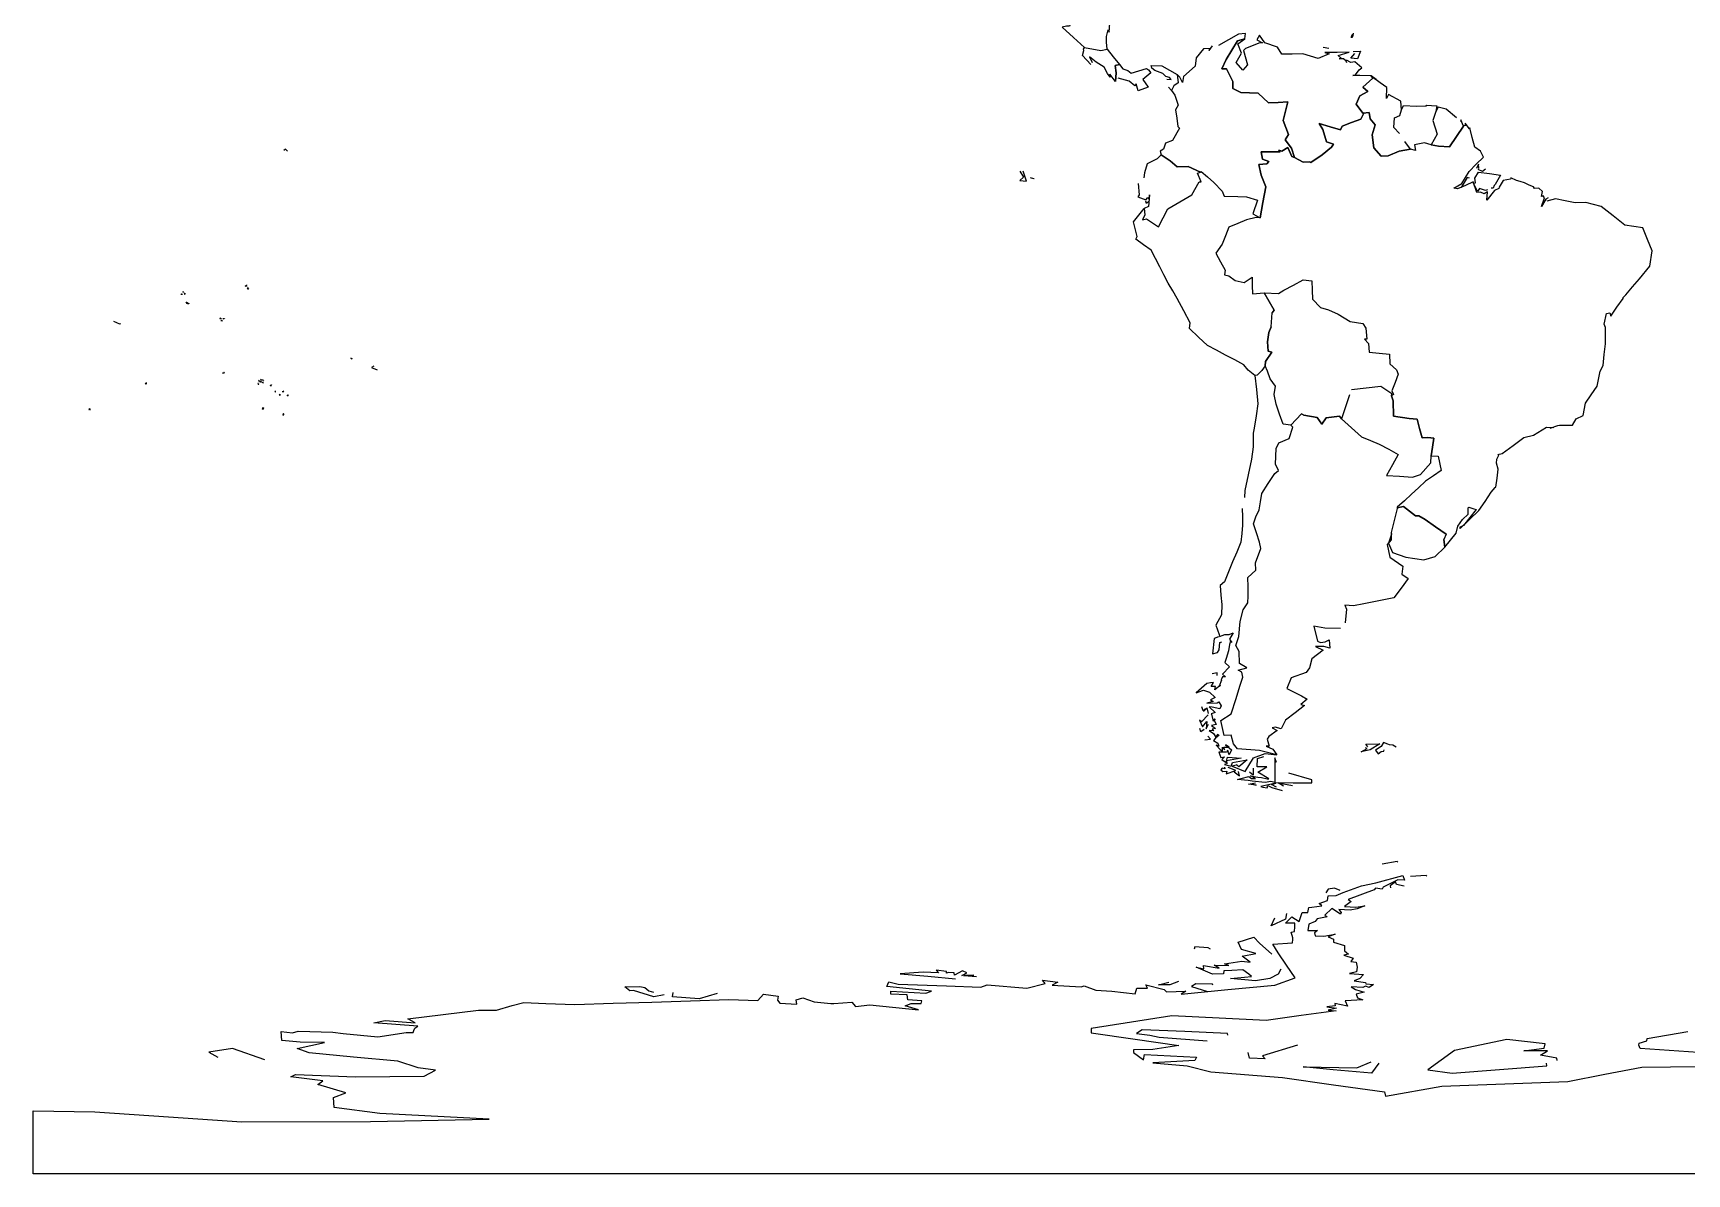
# Model space of a CAD drawing. Extents: x -180 to 180, y -90 to 84.
# Drawn here: x -180 to -31.7, y -90 to 12.4 of the extents above; entities that cross this region are included whole.
import ezdxf

# ---------------------------------------------------------------- set-up
doc = ezdxf.new("R2010")
doc.units = 0
doc.layers.add('Egypt', color=7, linetype='CONTINUOUS')

msp = doc.modelspace()

# ---------------------------------------------------------------- linework, layer by layer
at = {"layer": 'Egypt', "color": 7}
for points in [[(-85.916672, 13.91667), (-86.28334, 13.8), (-86.750008, 13.58333), (-87.050003, 12.98333), (-87.300003, 12.98333), (-87.683327, 12.9), (-86.683327, 11.98333), (-85.683327, 11.06667), (-84.233337, 10.81667), (-83.650002, 10.91667), (-83.716667, 11.56667), (-83.716667, 12.06667), (-83.566673, 12.66667), (-83.483337, 12.46667), (-83.408333, 13.25833), (-83.333344, 14.05), (-83.383339, 14.8), (-83.133339, 15), (-83.941673, 14.875), (-84.750008, 14.75)], [(-74.233337, 11.23333), (-74.550003, 10.8), (-74.383339, 10.98333), (-75.01667, 10.96667), (-75.666672, 10.15), (-75.76667, 9.416665), (-76.816673, 8.483333), (-76.916672, 7.933333), (-77.133339, 8.416665), (-77.366669, 8.666665), (-77.300003, 7.9), (-77.666672, 7.65), (-77.883339, 7.233333), (-77.583344, 6.816666), (-77.300003, 5.9), (-77.51667, 5.483333), (-77.416672, 4.733333), (-77.316673, 3.983333), (-77.183327, 3.85), (-77.800003, 2.733333), (-78.416672, 2.5), (-78.600014, 1.949999), (-78.916672, 1.783333), (-78.816673, 1.433332), (-78.000008, 0.9), (-77.366669, 0.383332), (-76.400002, 0.4), (-75.28334, -0.1), (-75.216667, -0.033333), (-74.658333, -0.533333), (-74.100014, -1.033333), (-73.350014, -1.8), (-73.166672, -2.266665), (-71.933327, -2.283332), (-71.166672, -2.316666), (-70.166672, -2.616665), (-70.583344, -3.833333), (-69.949997, -4.216666), (-69.691673, -2.816666), (-69.433327, -1.416665), (-69.833344, -0.366665), (-70.050003, 0.583332), (-69.350014, 0.633333), (-69.166672, 0.849999), (-69.716667, 1.066665), (-69.850014, 1.716666), (-69, 1.716666), (-68.150002, 1.716666), (-68.25, 1.866665), (-68, 1.766666), (-67.466667, 2.116665), (-67.083344, 1.283333), (-66.866669, 1.216666), (-67.116669, 2.033332), (-67.699997, 2.799999), (-67.383339, 3.266665), (-67.866669, 4.516665), (-67.658333, 5.358332), (-67.449997, 6.2), (-68.316673, 6.15), (-69.183327, 6.099999), (-70.116669, 6.983333), (-70.89167, 7.016666), (-71.666672, 7.049999), (-72.400002, 7.4), (-72.400002, 8.033333), (-72.966667, 9.15), (-73.366669, 9.166665), (-72.983337, 10), (-72.483337, 10.83333), (-71.983337, 11.66667), (-71.316673, 11.85), (-71.25, 12.33333), (-71.883339, 12.28333), (-72.775002, 11.775), (-73.666672, 11.26667)], [(-62.150002, 9.699999), (-62.233341, 9.849999), (-62.466671, 10.06667), (-62.849998, 10.05), (-62.650002, 10.08333), (-62.950001, 10.35), (-61.950001, 10.65), (-63.041672, 10.63333), (-64.133339, 10.61667), (-63.733341, 10.5), (-64.733337, 10.1), (-66.116669, 10.5), (-67.058327, 10.49167), (-68, 10.48333), (-68.383339, 11.11667), (-69.51667, 11.5), (-69.983337, 12.18333), (-70.233337, 11.76667), (-69.733337, 11.5), (-69.966667, 11.48333), (-71.25, 11), (-71.433327, 10.8), (-71.083344, 9.533333), (-71.5, 9.05), (-72.083344, 9.733333), (-71.600014, 10.58333), (-71.949997, 11.4), (-71.316673, 11.85), (-71.983337, 11.66667), (-72.483337, 10.83333), (-72.983337, 10), (-73.366669, 9.166665), (-72.966667, 9.15), (-72.400002, 8.033333), (-72.400002, 7.4), (-71.666672, 7.049999), (-70.89167, 7.016666), (-70.116669, 6.983333), (-69.183327, 6.099999), (-68.316673, 6.15), (-67.449997, 6.2), (-67.658333, 5.358332), (-67.866669, 4.516665), (-67.383339, 3.266665), (-67.699997, 2.799999), (-67.116669, 2.033332), (-66.866669, 1.216666), (-66.066673, 0.783332), (-65.51667, 0.833332), (-65.400002, 0.75), (-64.383339, 1.433332), (-63.53334, 2.133332), (-63.366669, 2.416666), (-64, 2.616665), (-64.316673, 3.733333), (-64.650002, 4.25), (-63.650002, 3.95), (-62.733341, 3.683333), (-62.566669, 4.033332), (-61.741669, 4.341666), (-60.91666, 4.65), (-60.650002, 5.183333), (-60.733341, 5.2), (-61.33334, 5.983333), (-61, 6.733333), (-60.28334, 7.116666), (-60.716671, 7.533332), (-59.816669, 8.316667), (-59.983341, 8.533333), (-60.983341, 8.566667), (-61.616669, 8.566667), (-61.383339, 8.616666), (-61.066669, 9.083332), (-60.816669, 9.266666), (-61.450001, 9.783333), (-61.816669, 9.733333), (-62.200001, 9.933332)], [(-61.59639, 12.12555), (-61.5975, 12.13111), (-61.599998, 12.13528), (-61.602779, 12.13944), (-61.604721, 12.14444), (-61.60416, 12.15), (-61.603329, 12.15611), (-61.60194, 12.16139), (-61.599998, 12.16694), (-61.59972, 12.17361), (-61.599998, 12.18), (-61.59972, 12.18667), (-61.602501, 12.19083), (-61.60416, 12.19583), (-61.60611, 12.20083), (-61.608059, 12.20555), (-61.60944, 12.21111), (-61.606941, 12.21583), (-61.604721, 12.22055), (-61.606392, 12.22417), (-61.610001, 12.22778), (-61.611938, 12.23111), (-61.6175, 12.23278), (-61.624439, 12.23305), (-61.630829, 12.23278), (-61.63694, 12.23361), (-61.64333, 12.23472), (-61.647499, 12.2375), (-61.653049, 12.23778), (-61.658611, 12.23666), (-61.661671, 12.23389), (-61.665279, 12.23083), (-61.67083, 12.22972), (-61.675831, 12.22778), (-61.67944, 12.22444), (-61.683048, 12.22139), (-61.686661, 12.21805), (-61.689999, 12.21389), (-61.69278, 12.21), (-61.695, 12.20528), (-61.698608, 12.20194), (-61.703049, 12.19944), (-61.7075, 12.19694), (-61.709721, 12.19222), (-61.71278, 12.18833), (-61.715832, 12.18417), (-61.718891, 12.18028), (-61.721661, 12.17639), (-61.72472, 12.17222), (-61.72472, 12.16667), (-61.725281, 12.16), (-61.72472, 12.15389), (-61.727219, 12.14917), (-61.730831, 12.14583), (-61.733891, 12.14194), (-61.737499, 12.13861), (-61.739719, 12.13389), (-61.74139, 12.12833), (-61.74305, 12.12305), (-61.74416, 12.11694), (-61.744999, 12.11083), (-61.746941, 12.10528), (-61.74889, 12.10055), (-61.752781, 12.09722), (-61.75555, 12.09333), (-61.757221, 12.08805), (-61.75528, 12.08305), (-61.753609, 12.07805), (-61.75111, 12.07389), (-61.75111, 12.06861), (-61.751949, 12.065), (-61.74889, 12.06139), (-61.746109, 12.05722), (-61.744999, 12.05167), (-61.74472, 12.04556), (-61.746109, 12.04), (-61.749161, 12.03611), (-61.75333, 12.03361), (-61.75666, 12.02944), (-61.759449, 12.02555), (-61.763889, 12.02305), (-61.768051, 12.02055), (-61.772499, 12.01805), (-61.776939, 12.01528), (-61.781109, 12.01278), (-61.785278, 12.01028), (-61.789719, 12.00917), (-61.78722, 12.00472), (-61.783611, 12.00139), (-61.779442, 11.99972), (-61.774719, 12.00167), (-61.76944, 12.00333), (-61.765282, 12.00583), (-61.761108, 12.00861), (-61.756111, 12.00611), (-61.755001, 12.00083), (-61.752499, 11.99639), (-61.746941, 11.9975), (-61.7425, 12.00028), (-61.73806, 12.00278), (-61.73444, 12.00583), (-61.730831, 12.00917), (-61.724998, 12.01028), (-61.721661, 12.00667), (-61.717499, 12.00389), (-61.711391, 12.00416), (-61.706669, 12.00333), (-61.703049, 11.99972), (-61.698891, 11.99833), (-61.69611, 12.00222), (-61.69278, 12.00611), (-61.69194, 12.01222), (-61.68972, 12.01694), (-61.683331, 12.01611), (-61.679161, 12.01861), (-61.67667, 12.02333), (-61.67194, 12.0225), (-61.666939, 12.02444), (-61.66333, 12.0275), (-61.657501, 12.02861), (-61.65139, 12.02917), (-61.646938, 12.03166), (-61.642502, 12.03417), (-61.638889, 12.0375), (-61.635281, 12.04083), (-61.63166, 12.04417), (-61.628609, 12.04805), (-61.62611, 12.05278), (-61.624722, 12.05805), (-61.62389, 12.06417), (-61.621391, 12.06889), (-61.618328, 12.07305), (-61.614719, 12.07611), (-61.611111, 12.07944), (-61.61306, 12.08444), (-61.616112, 12.08805), (-61.618889, 12.09222), (-61.619438, 12.09833), (-61.620281, 12.10389), (-61.62167, 12.10944), (-61.621391, 12.11639), (-61.617771, 12.11944), (-61.61055, 12.11917), (-61.603889, 12.11889), (-61.59861, 12.12083)], [(-61.57222, 12.31583), (-61.572498, 12.30889), (-61.574169, 12.30361), (-61.577221, 12.29972), (-61.580002, 12.29556), (-61.585548, 12.29444), (-61.589161, 12.29805), (-61.58889, 12.30361), (-61.587219, 12.30889), (-61.585548, 12.31444), (-61.583328, 12.31917), (-61.578892, 12.32305), (-61.573891, 12.32083)], [(-61.569721, 12.28778), (-61.571671, 12.2925), (-61.577499, 12.29417), (-61.58028, 12.29028), (-61.57917, 12.28583), (-61.574169, 12.285)], [(-61.54472, 12.31666), (-61.546391, 12.31139), (-61.551392, 12.31222), (-61.553329, 12.31722), (-61.549999, 12.32389), (-61.547501, 12.32083)], [(-85.116669, 9.55), (-85.866669, 10.35), (-85.76667, 10.8), (-85.78334, 10.93333), (-85.683327, 11.06667), (-84.233337, 10.81667), (-83.650002, 10.91667), (-83.108337, 10.24167), (-82.566673, 9.566667), (-82.933327, 9.466666), (-82.866669, 8.8), (-82.900002, 8.033333), (-83.416672, 8.699999), (-83.400002, 8.416665), (-83.633339, 8.733333), (-83.933327, 9.3), (-84.633339, 9.766666), (-85.250008, 10.23333), (-85.000008, 9.733333)], [(-63.78056, 10.97722), (-63.781109, 10.98333), (-64.275002, 11.07639)], [(-61.599998, 10.73333), (-60.950001, 10.75), (-61.200001, 10.06667), (-61.816669, 10.13333), (-61.450001, 10.53333)], [(-82.900002, 8.033333), (-82.866669, 8.8), (-82.933327, 9.466666), (-82.566673, 9.566667), (-82.26667, 9.15), (-81.816673, 9.016666), (-81.500008, 8.783333), (-80.133339, 9.199999), (-79.949997, 9.083332), (-79.750008, 8.8), (-80.466667, 8.216666), (-79.983337, 7.516665), (-80.866669, 7.2), (-81.050003, 7.833332), (-81.183327, 7.633333), (-81.683327, 8.05), (-82.666672, 8.316667)], [(-78.300003, 8.25), (-77.916672, 8.199999), (-78.066673, 8.4), (-78.383339, 8.466666), (-78.666672, 8.733333), (-79.383339, 9.016666), (-79.650002, 9.216666), (-79.716667, 9.466666), (-78.750008, 9.433332), (-78.058327, 9.049999), (-77.366669, 8.666665), (-77.300003, 7.9), (-77.666672, 7.65), (-77.883339, 7.233333), (-78.150002, 7.533332)], [(-57.433338, 3.35), (-57.950001, 3.899999), (-57.883339, 4.766665), (-57.41666, 4.983333), (-57.25, 5.483333), (-57.33334, 6.266665), (-58.41666, 6.866666), (-58.616669, 6.5), (-58.58334, 7.483333), (-59.174999, 7.916666), (-59.76667, 8.349999), (-59.53334, 8.216666), (-59.983341, 8.533333), (-59.816669, 8.316667), (-60.716671, 7.533332), (-60.28334, 7.116666), (-61, 6.733333), (-61.33334, 5.983333), (-60.733341, 5.2), (-60.16666, 5.233333), (-60.066669, 4.666666), (-59.633339, 4.15), (-59.883339, 3.25), (-59.75, 2.066666), (-59.08334, 1.333333), (-58.466671, 1.35), (-57.483341, 1.783333), (-56.466671, 1.949999), (-56.950001, 2.65)], [(-44.116669, -2.416666), (-44.316669, -2.533332), (-44.716671, -3.183333), (-44.433331, -2.416666), (-44.549999, -2.216666), (-44.700001, -2.299999), (-44.616669, -1.833333), (-44.950001, -1.55), (-45.33334, -1.566665), (-45.433331, -1.433332), (-45.799999, -1.266666), (-46.216671, -1.066665), (-46.616669, -0.933332), (-46.950001, -0.866666), (-47.466671, -0.616666), (-47.483341, -0.733333), (-48.133339, -0.849999), (-48.5, -1.466666), (-48.53334, -1.583333), (-48.91666, -1.75), (-49.616669, -2.616665), (-49.53334, -1.866665), (-49.83334, -2.066666), (-50.16666, -1.916665), (-50.51667, -1.933332), (-50.83334, -0.966666), (-51.53334, -1.291666), (-52.233341, -1.616665), (-52.566669, -1.533333), (-51.83334, -1.133332), (-51.200001, -0.05), (-50.558331, 0.6), (-49.91666, 1.25), (-50.183331, 1.783333), (-50.683331, 2.149999), (-50.90834, 3.008332), (-51.133339, 3.866665), (-51.16666, 3.783332), (-51.549999, 4.283332), (-51.5, 4.066666), (-51.633339, 4.066666), (-51.683331, 4.033332), (-52.325001, 3.099999), (-52.966671, 2.166666), (-53.933331, 2.216666), (-54.599998, 2.333333), (-55.200001, 2.516665), (-56.08334, 2.35), (-56.01667, 1.833333), (-56.466671, 1.949999), (-57.483341, 1.783333), (-58.466671, 1.35), (-59.08334, 1.333333), (-59.75, 2.066666), (-59.883339, 3.25), (-59.633339, 4.15), (-60.066669, 4.666666), (-60.16666, 5.233333), (-60.733341, 5.2), (-60.650002, 5.183333), (-60.91666, 4.65), (-61.741669, 4.341666), (-62.566669, 4.033332), (-62.733341, 3.683333), (-63.650002, 3.95), (-64.650002, 4.25), (-64.316673, 3.733333), (-64, 2.616665), (-63.366669, 2.416666), (-63.53334, 2.133332), (-64.383339, 1.433332), (-65.400002, 0.75), (-65.51667, 0.833332), (-66.066673, 0.783332), (-66.866669, 1.216666), (-67.083344, 1.283333), (-67.466667, 2.116665), (-68, 1.766666), (-68.25, 1.866665), (-68.150002, 1.716666), (-69, 1.716666), (-69.850014, 1.716666), (-69.716667, 1.066665), (-69.166672, 0.849999), (-69.350014, 0.633333), (-70.050003, 0.583332), (-69.833344, -0.366665), (-69.433327, -1.416665), (-69.691673, -2.816666), (-69.949997, -4.216666), (-70.300003, -4.183333), (-71.150002, -4.383333), (-71.949997, -4.716666), (-72.75, -5.049999), (-73.050003, -5.816666), (-73.350014, -6.583332), (-73.900002, -7.383333), (-73.483337, -8.141666), (-73.066673, -8.9), (-73.133339, -9.333332), (-72.733337, -9.416665), (-72.166672, -9.833332), (-71.366669, -10), (-70.666672, -9.516666), (-70.650002, -10.26667), (-70.633339, -11.01667), (-69.566673, -10.95), (-68.28334, -10.98333), (-67.800003, -10.68333), (-66.941673, -10.23333), (-66.083344, -9.783333), (-65.300003, -9.849999), (-65.26667, -10.68333), (-65.233337, -11.51667), (-64.51667, -12.25), (-63.799999, -12.46667), (-62.933338, -12.85), (-61.849998, -13.51667), (-60.733341, -13.68333), (-60.466671, -14.1), (-60.383339, -15.1), (-60.566669, -15.1), (-60.233341, -15.48333), (-60.16666, -16.26667), (-59.258339, -16.35), (-58.349998, -16.433331), (-58.299999, -17.299999), (-57.716671, -17.85), (-57.549999, -18.23333), (-57.83334, -18.98333), (-58.116669, -19.73333), (-57.983341, -20.049999), (-58.16666, -20.16667), (-58, -20.616659), (-57.983341, -22.01667), (-56.58334, -22.200001), (-55.849998, -22.283331), (-55.633339, -23.10833), (-55.41666, -23.933331), (-54.883339, -23.91667), (-54.349998, -23.983339), (-54.474998, -24.775), (-54.599998, -25.566669), (-53.966671, -25.6), (-53.700001, -26.883329), (-54.400002, -27.366671), (-55.099998, -27.85), (-55.733341, -28.433331), (-56.366669, -29.01667), (-57, -29.6), (-57.633339, -30.183331), (-57.633339, -30.233339), (-57.08334, -30.116671), (-56, -30.933331), (-55.716671, -30.950001), (-55.150002, -31.26667), (-54.20834, -31.933331), (-53.26667, -32.599998), (-53.466671, -33.066669), (-53.366669, -33.75), (-52.866669, -33.125), (-52.366669, -32.5), (-52.200001, -31.883329), (-51.799999, -31.26667), (-51.28334, -30.799999), (-51.28334, -30.233339), (-51.233341, -30.183331), (-50.78334, -30.316669), (-50.549999, -30.366671), (-51.125, -31.08334), (-51.700001, -31.799999), (-52.049999, -31.983339), (-51.983341, -32.08334), (-51.150002, -31.275), (-50.316669, -30.466669), (-49.76667, -29.65), (-49.216671, -28.83333), (-48.866669, -28.4), (-48.799999, -28.383329), (-48.691669, -27.575001), (-48.58334, -26.76667), (-48.733341, -26.216669), (-48.716671, -25.866671), (-48.51667, -25.51667), (-48.633339, -25.450001), (-48.216671, -25.366671), (-47.258339, -24.64167), (-46.299999, -23.91667), (-45.433331, -23.700001), (-44.633339, -23.233339), (-44.26667, -23), (-43.599998, -23.01667), (-43.91666, -23.066669), (-43.233341, -22.85), (-43.08334, -22.816669), (-41.933331, -22.816669), (-41.599998, -22.25), (-40.966671, -21.950001), (-40.76667, -20.85), (-40.23333, -20.075001), (-39.700001, -19.299999), (-39.450001, -17.950001), (-39.183331, -17.450001), (-39.066669, -16.48333), (-38.950001, -15.51667), (-38.950001, -14.78333), (-38.950001, -14.05), (-39.066669, -13.75), (-38.866669, -12.8), (-38.566669, -12.71667), (-38.48333, -13.01667), (-37.933331, -12.23333), (-37.383339, -11.45), (-37.366669, -11.35), (-37.150002, -11.11667), (-36.525002, -10.39167), (-35.900002, -9.666665), (-35, -8.55), (-34.78334, -7.166666), (-35.191669, -6.141666), (-35.599998, -5.116666), (-36.40834, -4.991666), (-37.216671, -4.866666), (-38.28334, -4.025), (-39.349998, -3.183333), (-40.73333, -2.833333), (-41.683331, -2.866665), (-42.566669, -2.683332), (-43.450001, -2.5), (-44.216671, -2.716666)], [(-57.433338, 3.35), (-57.950001, 3.899999), (-57.883339, 4.766665), (-57.41666, 4.983333), (-57.25, 5.483333), (-57.08334, 5.883333), (-55.900002, 5.799999), (-55.01667, 5.849999), (-55.049999, 5.9), (-54.099998, 5.833332), (-54.16666, 5.349999), (-54.450001, 4.516665), (-54.066669, 3.299999), (-54.599998, 2.333333), (-55.200001, 2.516665), (-56.08334, 2.35), (-56.01667, 1.833333), (-56.466671, 1.949999), (-56.950001, 2.65)], [(-52.316669, 4.766665), (-53.26667, 5.533332), (-53.983341, 5.716667), (-54.16666, 5.349999), (-54.450001, 4.516665), (-54.066669, 3.299999), (-54.599998, 2.333333), (-53.933331, 2.216666), (-52.966671, 2.166666), (-52.325001, 3.099999), (-51.683331, 4.033332), (-51.933331, 4.599999), (-51.950001, 4.416666)], [(-157.183304, 1.766666), (-157.366699, 1.949999), (-157.516693, 1.85)], [(-80.883339, -1.133332), (-80.78334, -2.133332), (-80.916672, -2.316666), (-80.199997, -2.6), (-80.01667, -2.366665), (-79.900002, -2.566666), (-79.850014, -2.133332), (-79.949997, -3.2), (-80.333344, -3.366665), (-80.26667, -3.95), (-80.483337, -4.383333), (-80.133339, -4.283332), (-79.066673, -5), (-78.64167, -4.191666), (-78.216667, -3.383332), (-77.14167, -2.758332), (-76.066673, -2.133332), (-75.416672, -0.966666), (-75.216667, -0.983333), (-75.566673, -0.183332), (-75.28334, -0.1), (-76.400002, 0.4), (-77.366669, 0.383332), (-78.000008, 0.9), (-78.816673, 1.433332), (-79.183327, 1.083333), (-80.083344, 0.65), (-80.300003, -0.166666), (-80.383339, -0.616666)], [(-50.317219, 0.235832), (-50.360279, 0.605832), (-50.526112, 0.207776)], [(-49.7225, 0.168054), (-49.988331, -0.04861), (-50.380829, 0.118609)], [(-91.483337, -0.016666), (-91.150002, -0.55), (-91.500008, -0.866666), (-90.883339, -0.916665), (-91.199997, -0.016666)], [(-90.195267, -0.677776), (-90.226936, -0.695555), (-90.542778, -0.610554)], [(-68.949997, -13.98333), (-69.150002, -14.5), (-69.26667, -15.33333), (-69.216667, -16.16667), (-68.900002, -16.26667), (-69.449997, -17.1), (-69.5, -17.5), (-69.800003, -17.9), (-70.199997, -18.33333), (-70.400002, -18.35), (-71.01667, -17.883329), (-71.400002, -17.4), (-72.216667, -16.9625), (-73.033333, -16.525), (-73.850014, -16.0875), (-74.666672, -15.65), (-75.466667, -14.9), (-76.26667, -14.15), (-76.199997, -13.63333), (-76.783333, -12.54167), (-77.366669, -11.45), (-77.775002, -10.75833), (-78.183327, -10.06667), (-78.566673, -9.329167), (-78.949997, -8.591667), (-79.333344, -7.854167), (-79.716667, -7.116666), (-80.408333, -6.616666), (-81.100014, -6.116666), (-80.983337, -5.866666), (-81.300003, -4.549999), (-80.816673, -3.958332), (-80.333344, -3.366665), (-80.26667, -3.95), (-80.483337, -4.383333), (-80.133339, -4.283332), (-79.066673, -5), (-78.64167, -4.191666), (-78.216667, -3.383332), (-77.14167, -2.758332), (-76.066673, -2.133332), (-75.416672, -0.966666), (-75.216667, -0.983333), (-75.566673, -0.183332), (-75.28334, -0.1), (-75.216667, -0.033333), (-74.658333, -0.533333), (-74.100014, -1.033333), (-73.350014, -1.8), (-73.166672, -2.266665), (-71.933327, -2.283332), (-71.166672, -2.316666), (-70.166672, -2.616665), (-70.583344, -3.833333), (-69.949997, -4.216666), (-70.300003, -4.183333), (-71.150002, -4.383333), (-71.949997, -4.716666), (-72.75, -5.049999), (-73.050003, -5.816666), (-73.350014, -6.583332), (-73.900002, -7.383333), (-73.483337, -8.141666), (-73.066673, -8.9), (-73.133339, -9.333332), (-72.733337, -9.416665), (-72.166672, -9.833332), (-71.366669, -10), (-70.666672, -9.516666), (-70.650002, -10.26667), (-70.633339, -11.01667), (-69.566673, -10.95), (-69.116669, -11.725), (-68.666672, -12.5), (-68.850014, -12.73333)], [(-51.150551, -0.637221), (-51.359718, -0.577498), (-51.91861, -1.481387)], [(-49.549999, -1.683332), (-49.733341, -1.766666), (-50.25, -1.566665), (-50.450001, -1.833333), (-50.799999, -1.1), (-50.616669, -1.066665), (-50.683331, -0.65), (-50.366669, -0.1), (-49.366669, -0.233333), (-48.366669, -0.366665), (-48.849998, -1.199999), (-48.933331, -1.3), (-49.049999, -1.533333), (-49.216671, -1.533333)], [(-79.913612, -2.746109), (-80.120003, -2.904999), (-80.184723, -2.718888)], [(-160.834503, -10.26524), (-160.896698, -10.35295), (-160.9319, -10.34736), (-160.955902, -10.29499), (-160.840103, -10.24133), (-160.8423, -10.22546), (-160.818298, -10.2463)], [(-61.916672, -20.08333), (-62.275002, -21.158331), (-62.633339, -22.23333), (-62.816669, -22), (-64.01667, -22.16667), (-64.400002, -22.716669), (-64.833344, -22.133329), (-66.03334, -21.91667), (-66.233337, -21.783331), (-67.183327, -22.816669), (-67.883339, -22.716669), (-68.191673, -21.825001), (-68.5, -20.933331), (-68.666672, -20.066669), (-68.550003, -19.316669), (-69.03334, -18.65), (-69.26667, -17.966669), (-69.5, -17.5), (-69.449997, -17.1), (-68.900002, -16.26667), (-69.216667, -16.16667), (-69.26667, -15.33333), (-69.150002, -14.5), (-68.949997, -13.98333), (-68.850014, -12.73333), (-68.666672, -12.5), (-69.116669, -11.725), (-69.566673, -10.95), (-68.28334, -10.98333), (-67.800003, -10.68333), (-66.941673, -10.23333), (-66.083344, -9.783333), (-65.300003, -9.849999), (-65.26667, -10.68333), (-65.233337, -11.51667), (-64.51667, -12.25), (-63.799999, -12.46667), (-62.933338, -12.85), (-61.849998, -13.51667), (-60.733341, -13.68333), (-60.466671, -14.1), (-60.383339, -15.1), (-60.566669, -15.1), (-60.233341, -15.48333), (-60.16666, -16.26667), (-59.258339, -16.35), (-58.349998, -16.433331), (-58.299999, -17.299999), (-57.716671, -17.85), (-57.549999, -18.23333), (-57.83334, -18.98333), (-58.116669, -19.73333), (-57.983341, -20.049999), (-58.16666, -20.16667), (-58.133339, -20), (-59.099998, -19.35), (-60.424999, -19.5), (-61.75, -19.65)], [(-166.611404, -11.08423), (-166.634903, -11.09099), (-166.704803, -11.0759), (-166.678497, -11.01812), (-166.664505, -11.01484)], [(-166.468002, -10.87058), (-166.553497, -10.839), (-166.514496, -10.9117)], [(-166.3311, -11.04626), (-166.406006, -11.00338), (-166.447403, -11.00931), (-166.398804, -11.07849)], [(-166.052307, -11.95563), (-166.210007, -11.89325), (-166.281494, -11.76419), (-166.227798, -11.76671), (-166.029297, -11.88994), (-166.020401, -11.92178)], [(-160.702103, -10.47244), (-160.718903, -10.46377), (-160.797897, -10.54279), (-160.745895, -10.58856), (-160.668701, -10.58432), (-160.653, -10.53779)], [(-163.143997, -13.21719), (-163.151901, -13.27162), (-163.199493, -13.28897), (-163.217896, -13.19808), (-163.176498, -13.19218)], [(-162.815704, -13.25212), (-162.865494, -13.28502), (-162.939896, -13.2698), (-162.911301, -13.22808), (-162.923096, -13.21578)], [(-172.166702, -13.68333), (-172.216705, -13.75), (-172.766693, -13.51667)], [(-163.097305, -13.48548), (-163.110703, -13.39096), (-163.056396, -13.38958), (-163.039703, -13.46079), (-163.064896, -13.47917)], [(-151.350006, -16.85), (-151.5, -16.783331), (-151.399994, -16.883329)], [(-149.433304, -17.51667), (-149.633301, -17.633329), (-149.133301, -17.85)], [(-71.550003, -30.299999), (-71.53334, -31.04167), (-71.51667, -31.783331), (-71.591667, -32.541672), (-71.666672, -33.299999), (-72.037514, -34.191669), (-72.408333, -35.08334), (-72.779167, -35.974998), (-73.150002, -36.866669), (-73.53334, -37.200001), (-73.449997, -38.049999), (-73.366669, -38.900002), (-73.416672, -39.83334), (-73.900002, -40.75), (-73.600014, -41.599998), (-73.583344, -41.76667), (-73.100014, -41.58334), (-72.716667, -41.599998), (-72.350014, -41.450001), (-72.683327, -42), (-72.483337, -42.299999), (-72.600014, -42.183331), (-72.683327, -42.5), (-72.78334, -43.066669), (-73, -43.733341), (-73.116669, -44.099998), (-72.699997, -44.5), (-73.300003, -45.150002), (-73.050003, -45.383339), (-73.316673, -45.400002), (-73.433327, -45.66666), (-73.416672, -45.700001), (-73.616669, -46.216671), (-73.483337, -46.150002), (-74.000008, -46.549999), (-73.949997, -46.26667), (-74.333344, -46.25), (-74.116669, -45.900002), (-74.400002, -45.933331), (-74.716667, -46), (-75.666672, -46.816669), (-75.449997, -46.75), (-75.01667, -46.58334), (-74.483337, -46.78334), (-73.966667, -47.25), (-74.383339, -47.450001), (-74.166672, -47.616669), (-74.716667, -47.75), (-73.78334, -47.716671), (-73.650002, -47.633339), (-73.433327, -48), (-73.550003, -48.25), (-74.250008, -48.116669), (-74.51667, -48.08334), (-73.983337, -48.599998), (-74.333344, -48.700001), (-74.300003, -48.75), (-74.166672, -49.383339), (-73.966667, -49.16666), (-74.050003, -49.26667), (-73.883339, -49.66666), (-74.300003, -49.75), (-73.933327, -50.03334), (-74.250008, -50.08334), (-74.100014, -50.233341), (-74.51667, -50.216671), (-74.133339, -50.483341), (-73.900002, -50.799999), (-73.716667, -50.53334), (-73.633339, -50.650002), (-73.949997, -50.900002), (-74.116669, -51.099998), (-73.733337, -51.33334), (-73.633339, -51.616669), (-73.883339, -51.53334), (-73.53334, -51.900002), (-73.300003, -52.049999), (-73.316673, -51.716671), (-73.133339, -51.933331), (-73.166672, -51.700001), (-72.716667, -51.700001), (-73.050003, -51.483341), (-72.51667, -51.950001), (-72.716667, -52.400002), (-72.866669, -51.966671), (-72.816673, -52.08334), (-72.983337, -52.150002), (-73.633339, -52.16666), (-73.449997, -52.633339), (-73.133339, -52.566669), (-73.383339, -52.816669), (-72.983337, -53.066669), (-72.866669, -52.616669), (-71.650002, -52.683331), (-72.949997, -52.91666), (-72.916672, -53.200001), (-73.133339, -53.26667), (-72.550003, -53.41666), (-72.416672, -53.08334), (-71.116669, -52.849998), (-71.850014, -53.483341), (-72.01667, -53.28334), (-72.083344, -53.33334), (-72.449997, -53.400002), (-71.28334, -53.883339), (-70.53334, -52.650002), (-69.483337, -52.28334), (-68.433327, -52.383339), (-70, -52), (-71.966667, -51.849998), (-72.316673, -51.400002), (-72.53334, -50.616669), (-73.166672, -50.650002), (-73.466667, -49.316669), (-72.550003, -48.716671), (-72.083344, -47.349998), (-71.76667, -46.216671), (-71.5, -45.41666), (-71.566673, -44.983341), (-71.900002, -44.78334), (-71.133339, -44.58334), (-71.800003, -44.200001), (-71.833344, -43.133339), (-72.133339, -42.58334), (-71.850014, -41.78334), (-71.716667, -40.433331), (-71.466667, -39.383339), (-71.050003, -38.75), (-71, -38.16666), (-71.01667, -37.325001), (-71.03334, -36.48333), (-70.333344, -35.816669), (-70.366669, -35.150002), (-69.883339, -33.883339), (-69.983337, -33.299999), (-70.258339, -32.48333), (-70.53334, -31.66667), (-70.333344, -31.033331), (-70.01667, -30.4), (-69.90834, -29.674999), (-69.800003, -28.950001), (-69.216667, -28.049999), (-68.633339, -27.15), (-68.300003, -26.883329), (-68.566673, -26.299999), (-68.5, -24.9), (-68.25, -24.4), (-67.333344, -24.01667), (-67, -23), (-67.183327, -22.816669), (-67.883339, -22.716669), (-68.191673, -21.825001), (-68.5, -20.933331), (-68.666672, -20.066669), (-68.550003, -19.316669), (-69.03334, -18.65), (-69.26667, -17.966669), (-69.5, -17.5), (-69.800003, -17.9), (-70.199997, -18.33333), (-70.400002, -18.35), (-70.26667, -19.616671), (-70.133339, -20.883329), (-70.300003, -21.98333), (-70.466667, -23.08333), (-70.550003, -23.51667), (-70.550003, -24.76667), (-70.699997, -25.85), (-71.000008, -27.26667), (-71.300003, -28.683331), (-71.350014, -29.299999)], [(-169.816696, -18.966669), (-169.933304, -19.1), (-169.783295, -19.066669)], [(-162.900208, -18.152479), (-162.992493, -18.13666), (-163.001404, -18.10541), (-162.860397, -18.096479), (-162.888397, -18.07206), (-162.826904, -18.113449)], [(-159.776199, -19.058189), (-159.837799, -19.078409), (-159.823303, -19.13286), (-159.744995, -19.12109), (-159.740402, -19.090561)], [(-159.702698, -18.80402), (-159.753098, -18.87092), (-159.7771, -18.81983), (-159.732803, -18.76417)], [(-159.550095, -18.96097), (-159.606094, -18.97377), (-159.639603, -18.926109), (-159.706604, -18.830759), (-159.525497, -18.915979)], [(-159.540894, -18.684509), (-159.591904, -18.75526), (-159.392105, -18.745211)], [(-159.349899, -19.0086), (-159.384598, -19.03006), (-159.421997, -18.97838), (-159.383408, -18.930189), (-159.344299, -18.970421)], [(-159.374298, -18.80757), (-159.392105, -18.745211), (-159.3535, -18.727751), (-159.327896, -18.79817)], [(-158.629105, -19.283649), (-158.705704, -19.283979), (-158.740402, -19.243999), (-158.639099, -19.19873), (-158.654205, -19.209551), (-158.627899, -19.18388), (-158.576401, -19.232321)], [(-158.263702, -19.76829), (-158.321899, -19.79627), (-158.282196, -19.832569), (-158.216797, -19.78577)], [(-157.856705, -20.032009), (-157.9133, -20.07917), (-157.869705, -20.119431), (-157.816498, -20.095079), (-157.841095, -20.048031)], [(-157.617599, -19.75573), (-157.628296, -19.79738), (-157.586304, -19.81846), (-157.508499, -19.779881), (-157.559906, -19.731541)], [(-157.141998, -20.19478), (-157.163803, -20.18996), (-157.209106, -20.16111), (-157.141907, -20.10297), (-157.098801, -20.14702)], [(-61.916672, -20.08333), (-62.275002, -21.158331), (-62.633339, -22.23333), (-61.741669, -23.049999), (-60.849998, -23.866671), (-60.049999, -24.191669), (-59.25, -24.51667), (-58.400002, -24.975), (-57.549999, -25.433331), (-58.075001, -26.375), (-58.599998, -27.316669), (-57.433331, -27.39167), (-56.26667, -27.466669), (-55.566669, -27.25), (-54.633339, -26.200001), (-54.599998, -25.566669), (-54.474998, -24.775), (-54.349998, -23.983339), (-54.883339, -23.91667), (-55.41666, -23.933331), (-55.633339, -23.10833), (-55.849998, -22.283331), (-56.58334, -22.200001), (-57.983341, -22.01667), (-58, -20.616659), (-58.16666, -20.16667), (-58.133339, -20), (-59.099998, -19.35), (-60.424999, -19.5), (-61.75, -19.65)], [(-174.933304, -21.450001), (-174.983307, -21.4), (-174.933304, -21.33333), (-174.933304, -21.299999), (-174.899994, -21.35), (-174.916702, -21.366671), (-174.899994, -21.450001)], [(-159.3741, -21.23801), (-159.451904, -21.30682), (-159.376999, -21.37875), (-159.291306, -21.31793), (-159.3936, -21.24855)], [(-157.485001, -21.894329), (-157.524597, -21.797569), (-157.542007, -21.79298), (-157.526794, -21.78227), (-157.560394, -21.79594), (-157.596298, -21.885481), (-157.539307, -21.956421)], [(-62.716671, -41.049999), (-64.150002, -41.01667), (-65.133339, -40.849998), (-64.800003, -42.200001), (-64.53334, -42.316669), (-64.116669, -42.26667), (-63.75, -42.08334), (-63.700001, -42.816669), (-64.216667, -42.66666), (-64.966667, -42.66666), (-64.300003, -43), (-65.316673, -43.76667), (-65.51667, -44.58334), (-65.816673, -45.01667), (-67.166672, -45.483341), (-67.53334, -46.433331), (-66.216667, -47.099998), (-65.733337, -47.383339), (-66.28334, -47.866669), (-65.966667, -47.966671), (-66.808327, -48.616669), (-67.650002, -49.26667), (-68.066673, -50.066669), (-68.583344, -49.900002), (-68.850014, -49.983341), (-68.416672, -50.200001), (-69.150002, -50.75), (-69.300003, -51), (-69.133339, -51.616669), (-69.383339, -51.599998), (-68.800003, -51.883339), (-68.433327, -52.383339), (-70, -52), (-71.966667, -51.849998), (-72.316673, -51.400002), (-72.53334, -50.616669), (-73.166672, -50.650002), (-73.466667, -49.316669), (-72.550003, -48.716671), (-72.083344, -47.349998), (-71.76667, -46.216671), (-71.5, -45.41666), (-71.566673, -44.983341), (-71.900002, -44.78334), (-71.133339, -44.58334), (-71.800003, -44.200001), (-71.833344, -43.133339), (-72.133339, -42.58334), (-71.850014, -41.78334), (-71.716667, -40.433331), (-71.466667, -39.383339), (-71.050003, -38.75), (-71, -38.16666), (-71.01667, -37.325001), (-71.03334, -36.48333), (-70.333344, -35.816669), (-70.366669, -35.150002), (-69.883339, -33.883339), (-69.983337, -33.299999), (-70.258339, -32.48333), (-70.53334, -31.66667), (-70.333344, -31.033331), (-70.01667, -30.4), (-69.90834, -29.674999), (-69.800003, -28.950001), (-69.216667, -28.049999), (-68.633339, -27.15), (-68.300003, -26.883329), (-68.566673, -26.299999), (-68.5, -24.9), (-68.25, -24.4), (-67.333344, -24.01667), (-67, -23), (-67.183327, -22.816669), (-66.233337, -21.783331), (-66.03334, -21.91667), (-64.833344, -22.133329), (-64.400002, -22.716669), (-64.01667, -22.16667), (-62.816669, -22), (-62.633339, -22.23333), (-61.741669, -23.049999), (-60.849998, -23.866671), (-60.049999, -24.191669), (-59.25, -24.51667), (-58.400002, -24.975), (-57.549999, -25.433331), (-58.075001, -26.375), (-58.599998, -27.316669), (-57.433331, -27.39167), (-56.26667, -27.466669), (-55.566669, -27.25), (-54.633339, -26.200001), (-54.599998, -25.566669), (-53.966671, -25.6), (-53.700001, -26.883329), (-54.400002, -27.366671), (-55.099998, -27.85), (-55.733341, -28.433331), (-56.366669, -29.01667), (-57, -29.6), (-57.633339, -30.183331), (-57.633339, -30.283331), (-57.916672, -31.366671), (-58.200001, -32.450001), (-58.200001, -33.099998), (-58.53334, -33.51667), (-58.316669, -34.66666), (-57.133339, -35.466671), (-57.233341, -36.183331), (-56.66666, -36.58334), (-57.299999, -37.450001), (-57.933338, -38.316669), (-58.837509, -38.491669), (-59.741669, -38.666672), (-60.64584, -38.841671), (-61.549999, -39.01667), (-62.33334, -38.950001), (-62.183338, -39.316669), (-62.299999, -40.549999)], [(-53.26667, -32.599998), (-54.20834, -31.933331), (-55.150002, -31.26667), (-55.716671, -30.950001), (-56, -30.933331), (-57.08334, -30.116671), (-57.633339, -30.233339), (-57.633339, -30.283331), (-57.916672, -31.366671), (-58.200001, -32.450001), (-58.150002, -32.599998), (-58.41666, -33.400002), (-58.066669, -34.23333), (-56.883339, -34.66666), (-55.25, -34.900002), (-54.25, -34.58334), (-53.366669, -33.75), (-53.466671, -33.066669)], [(-73.683327, -41.816669), (-74.066673, -41.966671), (-74.216667, -43.316669), (-73.76667, -43.200001), (-73.616669, -42.966671), (-73.566673, -42.316669), (-73.366669, -42.25)], [(-73.790001, -45.27417), (-73.807777, -45.02417), (-74.246674, -45.109169)], [(-74.613892, -48.789719), (-75.195557, -49.439171), (-75.386673, -49.278889), (-75.103889, -49.865829), (-74.72805, -49.40139), (-74.781036, -50.047539), (-74.55722, -49.651939)], [(-74.825546, -48.249161), (-75.05265, -48.436981), (-75.183052, -48.078331)], [(-74.570831, -48.693329), (-74.696663, -48.178051), (-75.031387, -48.508049)], [(-74.955833, -50.11639), (-75.245003, -50.323891), (-75.356667, -50.038059)], [(-74.888893, -51.05056), (-74.383614, -50.991112), (-74.621941, -50.731941)], [(-60.28334, -51.683331), (-60.450001, -51.450001), (-59.216671, -51.400002), (-60.08334, -51.950001), (-60.866669, -52.116669), (-60.33334, -51.83334), (-60.483341, -51.75)], [(-57.733341, -51.700001), (-58.03334, -51.53334), (-58.349998, -51.5), (-58.5, -51.450001), (-58.883339, -51.28334), (-59.08334, -51.633339), (-59.58334, -51.983341), (-59.366669, -52.299999), (-59.08334, -52.099998), (-58.849998, -52.066669), (-58.799999, -51.950001)], [(-68.616669, -52.650002), (-68.625, -53.76667), (-68.633339, -54.883339), (-68.966667, -54.799999), (-69.483337, -54.866669), (-70.650002, -54.75), (-71, -54.700001), (-71.966667, -54.616669), (-71.650002, -54.51667), (-70.949997, -54.349998), (-70.699997, -54.51667), (-70.350014, -54.51667), (-70.816673, -54.26667), (-70.150002, -54.383339), (-69.816673, -54.41666), (-69.300003, -54.53334), (-69.150002, -54.549999), (-70.150002, -53.933331), (-69.333344, -53.466671), (-70.216667, -53.466671), (-70.166672, -52.716671), (-69.616669, -52.53334)], [(-68.466667, -53.08334), (-68.616669, -52.650002), (-68.625, -53.76667), (-68.633339, -54.883339), (-66.975014, -54.89167), (-65.316673, -54.900002), (-65.316673, -54.633339), (-67.366669, -54.03334)], [(-73.150002, -53.5), (-73.116669, -53.650002), (-73.350014, -53.58334), (-73.449997, -53.75), (-73.28334, -53.883339), (-72.916672, -53.866669), (-73, -54.099998), (-72.133339, -53.799999), (-72.800003, -53.53334)], [(-72.254997, -53.928051), (-71.799156, -54.266109), (-71.876389, -53.888329)], [(-70.562233, -53.578892), (-70.575546, -54.21666), (-70.895828, -53.95417)], [(-70.628609, -55.03056), (-70.287498, -55.103329), (-70.996109, -55.010281), (-70.348343, -54.898048)], [(-68.466667, -55.299999), (-68.916672, -55.066669), (-68.51667, -54.933331), (-69.866669, -55.233341), (-69.699997, -55.299999), (-69.300003, -55.366669), (-69.25, -55.150002), (-68.900002, -55.33334), (-67.966667, -55.599998)], [(-67.850014, -55.216671), (-68.333344, -54.91666), (-67.050003, -55.133339)], [(-57.58334, -62.01667), (-57.650002, -61.966671), (-58.983341, -62.200001)], [(-30, -90), (-40, -90), (-50, -90), (-60, -90), (-70, -90), (-80, -90), (-90, -90), (-100, -90), (-110, -90), (-120, -90), (-130, -90), (-140, -90), (-150, -90), (-160, -90), (-170, -90), (-180, -90), (-180, -89), (-180, -88), (-180, -87), (-180, -86), (-180, -85), (-180, -84.350029), (-174.466705, -84.433327), (-167.866699, -84.875), (-161.266693, -85.316673), (-149.733307, -85.300003), (-139.100006, -85.083344), (-148.883301, -84.583344), (-153, -84.03334), (-153.050003, -83.150002), (-151.933304, -82.716667), (-154.449997, -81.966667), (-154, -81.650002), (-156.883301, -81.300003), (-156.466705, -81.083344), (-151.066696, -81.28334), (-144.933304, -81.233337), (-143.916702, -80.699997), (-145.449997, -80.466667), (-147.283295, -79.883339), (-151.266693, -79.508339), (-155.25, -79.133339), (-156.316696, -78.750008), (-153.850006, -78.216667), (-156.033295, -78.166672), (-157.683304, -78.01667), (-157.733307, -77.233337), (-156.733307, -77.333344), (-156.233307, -77.183327), (-153.100006, -77.28334), (-152.199997, -77.400002), (-149.066696, -77.683327), (-146.550003, -77.316673), (-145.899994, -77.316673), (-145.833298, -77.116669), (-145.75, -76.916672), (-145.5, -76.733337), (-149.449997, -76.433327), (-148.416702, -76.233337), (-145.716705, -76.449997), (-146.399994, -76.083344), (-143.225006, -75.699997), (-140.050003, -75.316673), (-138.433304, -75.300003), (-137.033295, -74.883339), (-135.983307, -74.616669), (-134.016693, -74.699997), (-131.416702, -74.800003), (-127.958298, -74.6875), (-124.5, -74.574997), (-121.041702, -74.462502), (-117.583298, -74.350014), (-114.983299, -74.449997), (-114.483299, -73.883339), (-113.183296, -74.050003), (-113.233299, -74.400002), (-113.016701, -74.666672), (-111.483299, -74.76667), (-111.566704, -74.383339), (-110.949997, -74.183327), (-109.949997, -74.550003), (-108.449997, -74.699997), (-108.183296, -74.699997), (-106.566704, -74.600014), (-106.233299, -74.983337), (-104.933296, -74.833344), (-100.583298, -75.28334), (-101.766701, -74.916672), (-101.25, -74.716667), (-100.333298, -74.716667), (-100.283302, -74.466667), (-101.533302, -74.366669), (-101.599998, -73.933327), (-103.066704, -73.866669), (-103.066704, -73.600014), (-99.933342, -73.76667), (-99.416672, -73.600014), (-103.433296, -73.166672), (-103.25, -72.75), (-102.416702, -72.966667), (-98.066673, -73.133339), (-95.000008, -73.233337), (-94.416672, -73.01667), (-90.866669, -73.333344), (-89.233337, -72.900002), (-89.466667, -72.600014), (-88.083344, -72.800003), (-88.583344, -73.050003), (-86.000008, -73.199997), (-85.733337, -73.133339), (-84.683327, -73.51667), (-83.250008, -73.600014), (-81.133339, -73.850014), (-81.000008, -73.316673), (-80.050003, -73.316673), (-80.199997, -73.01667), (-78.53334, -73.449997), (-78.333344, -73.650002), (-76.600014, -73.600014), (-77.01667, -73.866669), (-72.824997, -73.458344), (-68.633339, -73.050003), (-66.800003, -72.400002), (-67.566673, -71.275002), (-68.333344, -70.150002), (-68.800003, -69.383339), (-67.050003, -69.25), (-67, -68.966667), (-67.01667, -68.800003), (-67.166672, -68.300003), (-66.850014, -68.233337), (-66.816673, -67.816673), (-66.833344, -67.5), (-67.666672, -67.483337), (-67.083344, -66.933327), (-66.433327, -67.333344), (-66.183327, -66.550003), (-65.666672, -66.550003), (-65.583344, -66.100014), (-65.300003, -66.050003), (-64.416672, -65.949997), (-64.633339, -65.733337), (-63.883339, -65.449997), (-63.83334, -65.03334), (-63.133339, -65), (-62.483341, -64.733337), (-60.849998, -64.133339), (-59.566669, -63.883339), (-57.150002, -63.216671), (-56.983341, -63.633339), (-57.58334, -63.599998), (-58.900002, -64.26667), (-59, -64.433327), (-59.58334, -64.350014), (-59.700001, -64.51667), (-62.049999, -65.366669), (-61.78334, -65.566673), (-62.366669, -66), (-61.349998, -66.066673), (-60.549999, -65.949997), (-61.233341, -66.199997), (-61.866669, -66.316673), (-62.883339, -66.28334), (-62.683338, -66.550003), (-62.733341, -66.683327), (-63.51667, -66.166672), (-64.133339, -66.76667), (-63.933338, -66.933327), (-64.833344, -67.100014), (-65, -67.350014), (-65.583344, -67.583344), (-65.666672, -68.166672), (-64.78334, -68.150002), (-65.050003, -68.366669), (-65, -68.633339), (-64.216667, -68.666672), (-63.200001, -68.483337), (-63.83334, -68.716667), (-63.366669, -68.933327), (-63.366669, -69.216667), (-62.366669, -69.5), (-62.366669, -69.983337), (-62, -70.28334), (-62.433338, -70.366669), (-61.599998, -70.633339), (-61.799999, -70.933327), (-61.316669, -71), (-61.25, -71.449997), (-61.299999, -71.866669), (-61.933338, -72.01667), (-60.666672, -72.100014), (-61, -72.466667), (-61.51667, -72.666672), (-60.5, -72.833344), (-60.450001, -72.949997), (-59.78334, -73), (-60.166672, -73.28334), (-60.5, -73.150002), (-60.716671, -73.28334), (-61.78334, -73.216667), (-61.383339, -73.449997), (-60.599998, -73.683327), (-61.33334, -73.883339), (-61.200001, -74.199997), (-60.733341, -74.366669), (-62.299999, -74.466667), (-62.116669, -74.949997), (-63.233341, -74.716667), (-63.216671, -74.916672), (-63.966671, -75.01667), (-63.08334, -75.133339), (-63.849998, -75.300003), (-63.116669, -75.350014), (-66.25, -75.791672), (-69.383339, -76.233337), (-73.625, -76.025002), (-77.866669, -75.816673), (-81.483337, -76.383339), (-85.100014, -76.949997), (-85.100014, -77.333344), (-81.158333, -77.908333), (-77.216667, -78.483337), (-79.550003, -78.833344), (-81.28334, -78.850014), (-81.28334, -79.116669), (-80.400002, -79.76667), (-80.316673, -79.28334), (-75.633339, -79.53334), (-75.78334, -79.833344), (-79.550003, -80.03334), (-76.483337, -80.300003), (-74.366669, -80.850014), (-67.933327, -81.350014), (-63.35833, -81.991669), (-58.78334, -82.633339), (-58.683338, -83.03334), (-53.633339, -82.133339), (-47.98333, -81.916672), (-42.33334, -81.699997), (-39.025002, -81.058327), (-35.716671, -80.416672), (-30.549999, -80.350014)], [(-57.03334, -64.166672), (-57.700001, -64.01667), (-57.78334, -63.78334), (-58.26667, -64.133339), (-58.233341, -64.316673)], [(-55, -63.28334), (-55.049999, -63.216671), (-56.450001, -63.316669)], [(-62.76667, -64.566673), (-63.26667, -64.350014), (-63.83334, -64.433327), (-64.03334, -64.76667)], [(-67.583344, -66.633339), (-67.666672, -67.150002), (-68.949997, -67.75), (-68.616669, -67.03334)], [(-74.400002, -69.816673), (-74.600014, -69.699997), (-75.78334, -69.616669), (-75.866669, -69.833344)], [(-68.083344, -71.633339), (-68.333344, -72.083344), (-69.083344, -72.466667), (-70.350014, -72.666672), (-72.583344, -72.466667), (-70.699997, -72.28334), (-70.949997, -72.083344), (-71.5, -71.699997), (-72.466667, -71.733337), (-73.199997, -71.76667), (-73.233337, -72.03334), (-74.199997, -72.066673), (-75.666672, -71.449997), (-74.983337, -71.600014), (-75.01667, -71.28334), (-73.600014, -71.53334), (-74.050003, -71.26667), (-72.75, -71.28334), (-73.133339, -71.133339), (-71.566673, -70.916672), (-70.833344, -71), (-71.550003, -70.449997), (-70.316673, -70.233337), (-71.616669, -69.850014), (-71.900002, -69.216667), (-70.51667, -68.76667), (-69.983337, -69.300003), (-68.900002, -70.28334)], [(-95.383339, -72.300003), (-96.51667, -72.233337), (-95.633339, -72.166672), (-96.683342, -72.183327), (-96.250008, -71.949997), (-96.650002, -71.76667), (-97.350014, -72.166672), (-97.383339, -71.949997), (-97.883339, -71.933327), (-98.083344, -71.983337), (-98.066673, -71.833344), (-98.983337, -71.716667), (-98.78334, -71.949997), (-100.166702, -71.883339), (-102.233299, -72.03334), (-99.750008, -72.26667), (-97.26667, -72.5)], [(-123.383301, -73.933327), (-124.316704, -74.100014), (-126.150002, -73.53334), (-126.483299, -73.583344), (-126.916702, -73.199997), (-125.566704, -73.183327), (-125.116699, -73.28334), (-124.766701, -73.583344), (-124.349998, -73.683327)], [(-118.633301, -73.800003), (-120.25, -74.300003), (-122.633301, -74.116669), (-122.599998, -73.733337)], [(-77.250008, -72.733337), (-78.03334, -73.03334), (-79.050003, -73.03334), (-78.133339, -72.800003)], [(-74.183327, -73.050003), (-74.216667, -72.983337), (-75.716667, -72.949997), (-76.083344, -73.183327), (-74.666672, -73.616669)], [(-72.833344, -77.53334), (-72.866669, -77.400002), (-76.691673, -77.233337), (-80.51667, -77.066673), (-81.01667, -77.400002), (-79.833344, -77.550003), (-78.983337, -77.733337), (-74.699997, -78.066673)], [(-66.583344, -78.433327), (-69.733337, -79.416672), (-69.483337, -79.683327), (-70.900002, -79.600014), (-71, -79.100014)], [(-43.28334, -79.833344), (-43.33334, -79.616669), (-44.78334, -79.333344), (-44.150002, -78.966667), (-46.299999, -78.949997), (-44.466671, -78.699997), (-44.366669, -78.316673), (-47.799999, -77.933327), (-52.51667, -78.933327), (-53.70834, -79.791656), (-54.900002, -80.650002), (-52.700001, -80.949997), (-48.45834, -80.625), (-44.216671, -80.300003), (-44.25, -80.050003)], [(-29.783331, -79.166672), (-35.849998, -78.750008), (-35.966671, -78.449997), (-35.950001, -78.26667), (-35.25, -78.050003), (-35.216671, -77.850014), (-31.566669, -77.216667)], [(-159.216705, -79.750008), (-162.100006, -78.750008), (-164.25, -79.066673), (-163.433304, -79.51667)], [(-59.28334, -80.066673), (-59.950001, -80.966667), (-63.400002, -80.666672), (-66.083344, -80.400002), (-61.26667, -80.466667), (-59.966671, -79.933327)]]:
    msp.add_lwpolyline(points, dxfattribs=at)

doc.saveas('drawing.dxf')
